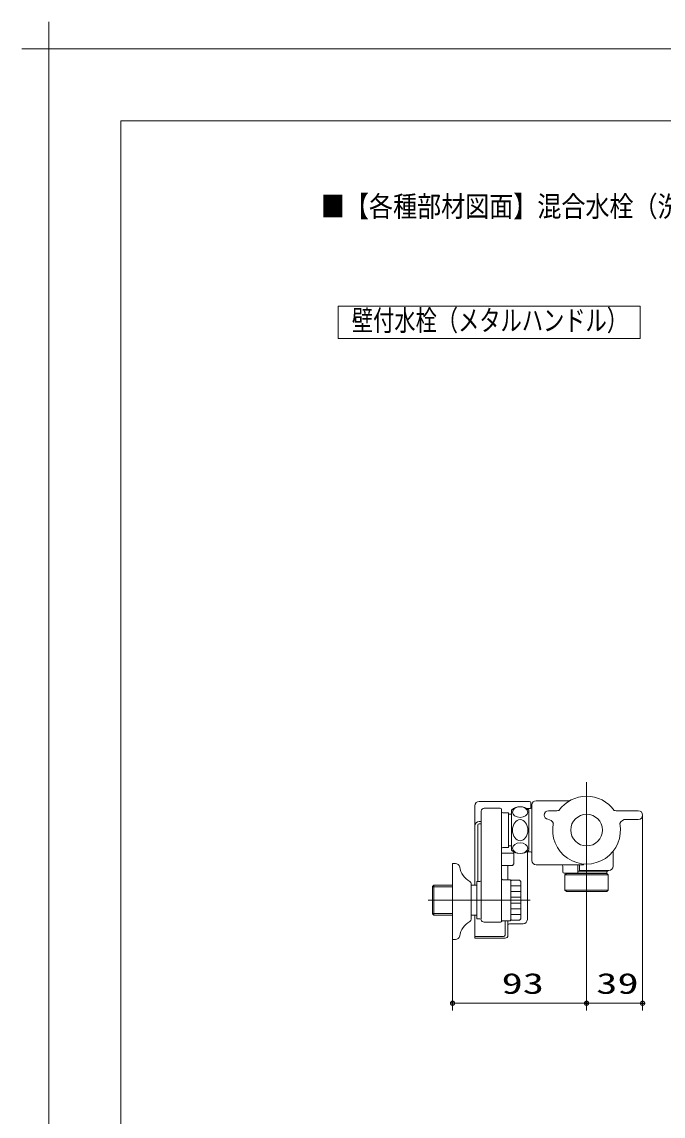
# Model space of a CAD drawing. Units: millimetres on the paper, scale 1:5. Extents: x -305 to 305, y -152 to 152.
# Drawn here: x -304.8 to -215.6, y 0 to 152.3 of the extents above; entities that cross this region are included whole.
import ezdxf
from ezdxf.enums import TextEntityAlignment as Align

# ---------------------------------------------------------------- set-up
doc = ezdxf.new("R2010")
doc.units = ezdxf.units.MM
doc.linetypes.add('LONG_CHAIN', pattern=[21, 18, -1, 1, -1])
doc.layers.add('0-0_PV', color=7, linetype='Continuous')
for name, color, linetype, lineweight in [('0-1_RV', 7, 'Continuous', 9), ('0-2_0', 7, 'Continuous', 9), ('0-3_DEFPOINTS', 7, 'Continuous', 9), ('0-4_1図面枠', 7, 'Continuous', 9), ('0-5_図面枠', 3, 'Continuous', 9)]:
    doc.layers.add(name, color=color, linetype=linetype, lineweight=lineweight)
doc.styles.add('ＭＳ ゴシック', font='')
doc.styles.get('ＭＳ ゴシック').set_extended_font_data('MS Gothic')

# ---------------------------------------------------------------- blocks, each defined once
blk = doc.blocks.new('_DOTSMALL')
at = {"layer": '0-2_0'}
for p, q in [((0.0746, 0.1), (-0.0746, 0.1)), ((0.1223, -0.0248), (-0.1223, -0.0248))]:
    blk.add_line(p, q, dxfattribs=at)
for points in [[(0.125, 0), (0.124, 0.0157), (0.1211, 0.0311), (0.1162, 0.046), (0.1095, 0.0602), (0.1011, 0.0735), (0.0911, 0.0856), (0.0797, 0.0963), (0.067, 0.1055), (0.0532, 0.1131), (0.0386, 0.1189), (0.0234, 0.1228), (0.0078, 0.1248), (-0.0078, 0.1248), (-0.0234, 0.1228), (-0.0386, 0.1189), (-0.0532, 0.1131), (-0.067, 0.1055), (-0.0797, 0.0963), (-0.0911, 0.0856), (-0.1011, 0.0735), (-0.1095, 0.0602), (-0.1162, 0.046), (-0.1211, 0.0311), (-0.124, 0.0157), (-0.125, 0), (0, 0)], [(-0.125, 0), (-0.124, -0.0157), (-0.1211, -0.0311), (-0.1162, -0.046), (-0.1095, -0.0602), (-0.1011, -0.0735), (-0.0911, -0.0856), (-0.0797, -0.0963), (-0.067, -0.1055), (-0.0532, -0.1131), (-0.0386, -0.1189), (-0.0234, -0.1228), (-0.0078, -0.1248), (0.0078, -0.1248), (0.0234, -0.1228), (0.0386, -0.1189), (0.0532, -0.1131), (0.067, -0.1055), (0.0797, -0.0963), (0.0911, -0.0856), (0.1011, -0.0735), (0.1095, -0.0602), (0.1162, -0.046), (0.1211, -0.0311), (0.124, -0.0157), (0.125, 0), (0, 0)]]:
    blk.add_lwpolyline(points, close=True, dxfattribs=at)
blk = doc.blocks.new('グループ-6')
at = {"layer": '0-4_1図面枠'}
for p, q in [((-4200, 2895), (-4200, 3045)), ((-4275, 2970), (-4125, 2970))]:
    blk.add_line(p, q, dxfattribs=at)

msp = doc.modelspace()

# ---------------------------------------------------------------- linework, layer by layer
at = {"layer": '0-1_RV'}
for p, q in [((-260.791, 112.708), (-260.791, 108.212)), ((-260.791, 112.708), (-218.791, 112.708)), ((-218.791, 112.708), (-218.791, 108.212)), ((-260.791, 108.212), (-218.791, 108.212)), ((-241.764, 43.192), (-241.764, 32.141)), ((-241.164, 43.792), (-234.164, 43.792)), ((-238.266, 42.842), (-240.466, 42.842)), ((-238.066, 27.195), (-238.066, 42.642)), ((-234.544, 42.792), (-234.027, 42.792)), ((-233.964, 42.802), (-233.964, 43.592)), ((-233.827, 35.552), (-233.827, 43.292)), ((-228.61, 43.892), (-233.227, 43.892)), ((-240.867, 42.442), (-240.867, 27.473)), ((-237.866, 42.192), (-237.066, 42.192)), ((-237.066, 37.392), (-237.066, 42.192)), ((-237.066, 41.992), (-236.666, 41.992)), ((-236.666, 36.992), (-236.666, 42.592)), ((-234.266, 42.592), (-234.266, 39.792)), ((-231.527, 42.492), (-230.363, 42.492)), ((-222.09, 42.492), (-219.027, 42.492)), ((-220.699, 41.292), (-219.027, 41.292)), ((-218.427, 41.892), (-218.427, 14.706)), ((-241.364, 40.475), (-241.364, 32.645)), ((-241.164, 41), (-240.867, 41)), ((-241.164, 40.675), (-240.867, 40.675)), ((-234.266, 36.992), (-234.266, 39.792)), ((-236.327, 36.592), (-238.066, 36.592)), ((-237.866, 37.392), (-237.066, 37.392)), ((-237.066, 37.592), (-236.666, 37.592)), ((-236.327, 35.092), (-236.327, 36.758)), ((-234.544, 36.792), (-234.027, 36.792)), ((-234.464, 27.346), (-234.464, 36.792)), ((-222.527, 36.833), (-222.527, 34.792)), ((-244.867, 35.165), (-244.467, 35.165)), ((-244.867, 35.165), (-244.867, 24.565)), ((-236.527, 34.892), (-236.327, 35.092)), ((-226.627, 35.093), (-226.627, 35.052)), ((-236.527, 34.892), (-238.066, 34.892)), ((-237.164, 34.892), (-237.164, 32.895)), ((-226.727, 34.952), (-233.227, 34.952)), ((-229.527, 33.992), (-229.527, 34.772)), ((-229.327, 33.792), (-223.487, 33.792)), ((-229.027, 33.752), (-229.227, 33.552)), ((-223.227, 33.552), (-229.227, 33.552)), ((-229.227, 33.552), (-229.227, 31.452)), ((-223.427, 33.752), (-229.027, 33.752)), ((-228.827, 33.792), (-228.827, 33.752)), ((-227.427, 33.892), (-227.427, 34.952)), ((-227.427, 34.092), (-223.287, 34.092)), ((-227.227, 34.192), (-227.227, 34.952)), ((-223.127, 34.192), (-227.227, 34.192)), ((-223.627, 33.792), (-223.627, 33.752)), ((-223.427, 33.852), (-223.427, 34.092)), ((-223.227, 33.552), (-223.427, 33.752)), ((-223.287, 34.092), (-223.287, 34.192)), ((-223.227, 31.452), (-223.227, 33.552)), ((-247.467, 32.141), (-247.667, 31.941)), ((-247.467, 32.141), (-247.467, 27.95)), ((-244.867, 32.141), (-247.467, 32.141)), ((-242.266, 27.385), (-242.267, 32.345)), ((-241.467, 32.141), (-242.267, 32.141)), ((-241.467, 32.645), (-241.467, 27.445)), ((-241.467, 32.645), (-241.067, 32.645)), ((-236.867, 32.895), (-237.867, 32.895)), ((-236.767, 32.795), (-236.867, 32.895)), ((-236.767, 27.295), (-236.767, 32.795)), ((-236.767, 32.045), (-235.367, 32.045)), ((-235.367, 32.645), (-235.567, 32.845)), ((-235.367, 32.645), (-235.367, 27.445)), ((-226.227, 32.432), (-226.227, 14.706)), ((-226.227, 32.432), (-226.227, 14.706)), ((-247.667, 28.15), (-247.667, 31.941)), ((-247.667, 28.15), (-247.667, 31.941)), ((-244.867, 31.909), (-247.667, 31.909)), ((-236.767, 31.245), (-235.367, 31.245)), ((-223.227, 31.452), (-229.227, 31.452)), ((-229.227, 31.452), (-229.027, 31.252)), ((-223.427, 31.252), (-229.027, 31.252)), ((-223.427, 31.252), (-223.227, 31.452)), ((-236.767, 30.445), (-235.367, 30.445)), ((-236.767, 29.645), (-235.367, 29.645)), ((-244.867, 28.182), (-247.667, 28.182)), ((-247.467, 27.95), (-247.667, 28.15)), ((-244.867, 27.95), (-247.467, 27.95)), ((-241.467, 27.95), (-242.267, 27.95)), ((-241.764, 24.755), (-241.764, 27.95)), ((-241.067, 27.445), (-241.467, 27.445)), ((-236.767, 28.845), (-235.367, 28.845)), ((-236.767, 28.045), (-235.367, 28.045)), ((-235.367, 27.445), (-235.567, 27.245)), ((-240.486, 26.995), (-238.213, 26.995)), ((-237.867, 27.195), (-236.867, 27.195)), ((-237.564, 25.201), (-237.564, 27.195)), ((-237.164, 27.195), (-237.164, 25.155)), ((-235.064, 26.746), (-236.964, 26.746)), ((-236.767, 27.295), (-236.867, 27.195)), ((-236.767, 27.345), (-236.667, 27.245)), ((-236.667, 27.245), (-235.567, 27.245)), ((-244.867, 24.565), (-244.867, 14.706)), ((-244.867, 24.565), (-244.467, 24.565)), ((-237.764, 25.001), (-241.764, 25.001)), ((-237.564, 24.755), (-241.764, 24.755)), ((-226.227, 15.706), (-244.867, 15.706)), ((-218.427, 15.706), (-226.227, 15.706))]:
    msp.add_line(p, q, dxfattribs=at)
at = {"layer": '0-1_RV', "linetype": 'LONG_CHAIN'}
for p, q in [((-226.227, 32.432), (-226.227, 46.459)), ((-234.093, 30.045), (-248.247, 30.045))]:
    msp.add_line(p, q, dxfattribs=at)
at = {"layer": '0-1_RV'}
msp.add_lwpolyline([(-236.767, 32.745), (-236.667, 32.845), (-235.567, 32.845)], dxfattribs=at)
msp.add_circle((-226.227, 39.792), 2.2, dxfattribs=at)
for centre, radius, start, end in [((-226.227, 39.792), 4.717, 35.61881, 144.38119), ((-241.164, 43.192), 0.6, 90, 180), ((-240.466, 42.442), 0.4, 90, 180), ((-238.266, 42.642), 0.2, 0, 90), ((-235.466, 41.217), 1.825, 48.887, 131.112), ((-234.164, 43.592), 0.2, 0, 90), ((-234.027, 42.992), 0.2, 270, 0), ((-233.227, 43.292), 0.6, 90, 180), ((-228.61, 44.092), 0.2, 270, 299.00294), ((-237.866, 42.392), 0.2, 180, 270), ((-231.527, 41.892), 0.6, 90, 180), ((-231.527, 41.892), 0.6, 180, 261.88135), ((-231.752, 40.308), 1, 25.24159, 81.88135), ((-230.363, 43.492), 1, 270, 287.61306), ((-222.09, 43.492), 1, 252.38694, 270), ((-220.699, 40.292), 1, 90, 154.59217), ((-219.027, 41.892), 0.6, 270, 90), ((-241.164, 40.4), 0.6, 90, 180), ((-241.164, 40.475), 0.2, 90, 180), ((-226.227, 39.792), 4.717, 168.47347, 11.36029), ((-237.866, 37.192), 0.2, 90, 180), ((-235.466, 38.367), 1.825, 228.888, 311.113), ((-234.027, 36.592), 0.2, 0, 90), ((-221.927, 36.833), 0.6, 176.58397, 180), ((-221.927, 36.833), 0.6, 176.58397, 180), ((-244.467, 34.565), 0.6, 9.365, 90), ((-233.227, 35.552), 0.6, 180, 270), ((-226.727, 35.052), 0.1, 270, 0), ((-241.112, 35.119), 2.8, 189.365, 241.359), ((-229.727, 34.772), 0.2, 0, 64.15807), ((-229.327, 33.992), 0.2, 180, 270), ((-227.527, 33.892), 0.1, 270, 0), ((-223.487, 33.852), 0.06, 270, 0), ((-223.487, 33.852), 0.06, 270, 0), ((-223.127, 34.792), 0.6, 270, 0), ((-242.627, 32.345), 0.36, 360, 61.358), ((-242.627, 32.345), 0.36, 360, 61.358), ((-241.067, 32.845), 0.2, 270, 0), ((-241.067, 32.845), 0.2, 270, 0), ((-241.067, 32.845), 0.2, 270, 0), ((-237.867, 33.095), 0.2, 180, 270), ((-237.867, 33.095), 0.2, 180, 270), ((-237.867, 33.095), 0.2, 180, 270), ((-241.067, 27.245), 0.2, 14.478, 90), ((-241.112, 24.612), 2.8, 118.641, 170.634), ((-242.627, 27.385), 0.36, 298.641, 360), ((-242.627, 27.385), 0.36, 298.641, 360), ((-240.486, 27.395), 0.4, 194.478, 270), ((-238.213, 27.195), 0.2, 270, 330), ((-237.867, 26.995), 0.2, 90, 150), ((-237.867, 26.995), 0.2, 90, 150), ((-237.867, 26.995), 0.2, 90, 150), ((-236.964, 26.546), 0.2, 90, 180), ((-235.064, 27.346), 0.6, 270, 0), ((-244.467, 25.165), 0.6, 270, 350.632), ((-237.764, 25.201), 0.2, 270, 0), ((-237.564, 25.155), 0.4, 270, 0)]:
    msp.add_arc(centre, radius, start, end, dxfattribs=at)
for centre, major_axis, ratio in [((-235.467, 42.304), (1.075, 0), 0.682554), ((-235.465, 39.793), (0, 1.466), 0.732947), ((-235.465, 37.284), (-1.075, 0), 0.682516)]:
    msp.add_ellipse(centre, major_axis=major_axis, ratio=ratio, dxfattribs=at)
at = {"layer": '0-3_DEFPOINTS'}
for p in [(118.983, 148.502), (-301.017, -148.498)]:
    msp.add_line(p, (-301.017, 148.502), dxfattribs=at)
at = {"layer": '0-5_図面枠'}
msp.add_lwpolyline([(-291.017, -138.498), (108.983, -138.498), (108.983, 138.502), (-291.017, 138.502)], close=True, dxfattribs=at)

# ---------------------------------------------------------------- block references
at = {"layer": '0-1_RV', "xscale": 2.32, "yscale": 2.32, "rotation": 180}
for p in [(-244.867, 15.706), (-226.227, 15.706)]:
    msp.add_blockref('_DOTSMALL', p, dxfattribs=at)
at = {"layer": '0-1_RV', "xscale": 2.32, "yscale": 2.32}
for p in [(-226.227, 15.706), (-218.427, 15.706)]:
    msp.add_blockref('_DOTSMALL', p, dxfattribs=at)
at = {"layer": '0-4_1図面枠', "xscale": 0.05, "yscale": 0.05}
msp.add_blockref('グループ-6', (-91.017, 0.002), dxfattribs=at)
msp.add_blockref('グループ-6', (-91.017, 0.002), dxfattribs=at)

# ---------------------------------------------------------------- texts
at = {"layer": '0-0_PV', "style": 'ＭＳ ゴシック', "width": 0.85}
msp.add_text('■【各種部材図面】混合水栓（洗い場側）〔S=1/5〕', height=2.886, dxfattribs=at).set_placement((-263.187, 124.275), align=Align.BOTTOM_LEFT)
at = {"layer": '0-1_RV', "style": 'ＭＳ ゴシック'}
for s, width, p in [('壁付水栓（メタルハンドル）', 0.75, (-258.875, 108.405)), ('93', 1.5, (-238.047, 16.151)), ('39', 1.5, (-224.882, 16.151))]:
    msp.add_text(s, height=2.889, dxfattribs=dict(at, width=width)).set_placement(p, align=Align.BOTTOM_LEFT)

doc.saveas('drawing.dxf')
